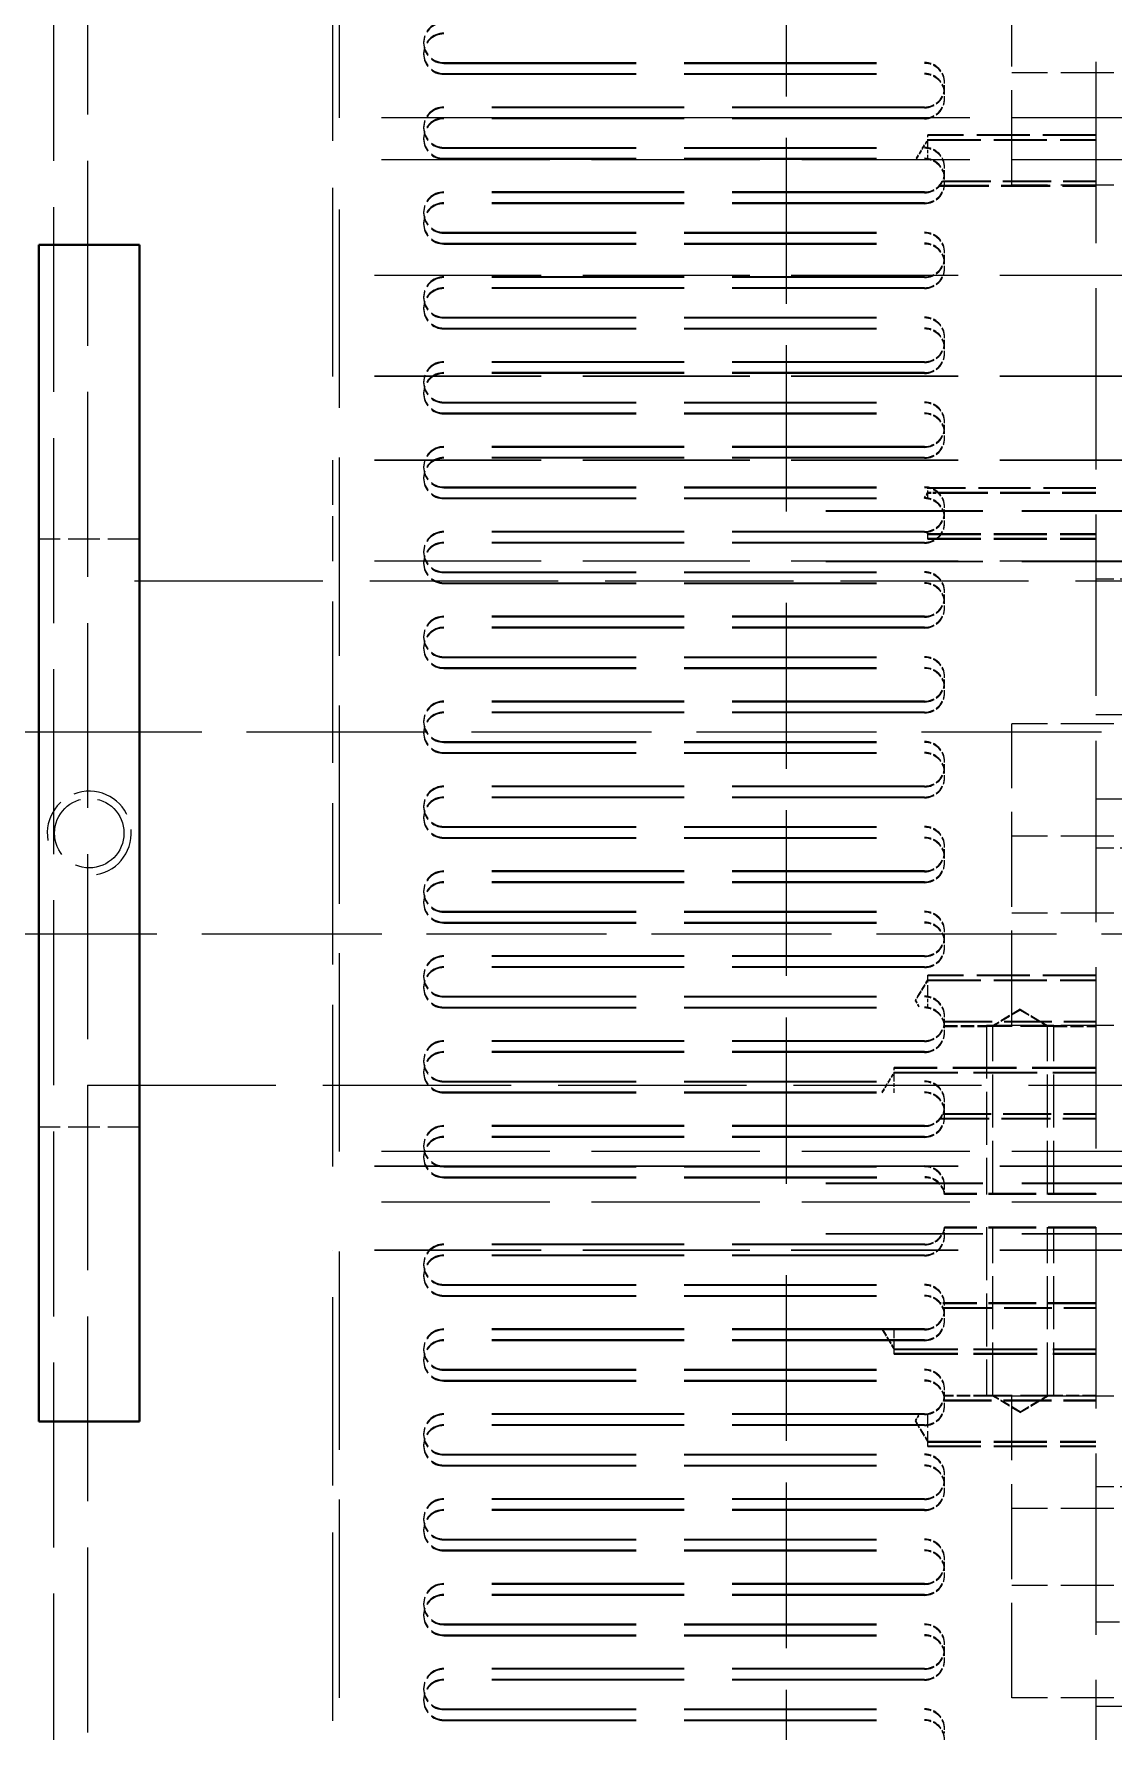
# Model space of a CAD drawing. Header units: millimetres. Extents: x 0 to 5945, y 0 to 4205.
# Drawn here: x 1808.1 to 1872.3, y 2542 to 2643 of the extents above; entities that cross this region are included whole.
import ezdxf

# ---------------------------------------------------------------- set-up
doc = ezdxf.new("R2010")
doc.units = ezdxf.units.MM
doc.header["$LTSCALE"] = 5
doc.linetypes.add('DASHED', pattern=[0.2067, 0.1654, -0.0413])
doc.layers.add('가려진 것(ISO)', color=2, linetype='DASHED', lineweight=18)
doc.layers.add('가시적인 것(ISO)', color=3, linetype='Continuous', lineweight=40)

msp = doc.modelspace()

# ---------------------------------------------------------------- linework, layer by layer
at = {"layer": '가려진 것(ISO)', "ltscale": 13.030156}
for p, q in [((1871.276, 2776.006), (1871.276, 2574.006)), ((1871.276, 2572.006), (1871.276, 2370.006))]:
    msp.add_line(p, q, dxfattribs=at)
at = {"layer": '가려진 것(ISO)', "ltscale": 14.271892}
for p, q in [((1826.276, 2638.007), (1826.276, 2697.007)), ((1826.276, 2576.507), (1826.276, 2635.507)), ((1826.276, 2514.507), (1826.276, 2573.507))]:
    msp.add_line(p, q, dxfattribs=at)
at = {"layer": '가려진 것(ISO)', "ltscale": 13.304306}
for p, q in [((1809.276, 2470.457), (1809.276, 2690.457)), ((1811.276, 2690.457), (1811.276, 2470.457))]:
    msp.add_line(p, q, dxfattribs=at)
at = {"layer": '가려진 것(ISO)', "ltscale": 13.546073}
for p, q in [((1825.876, 2622.645), (1825.876, 2664.645)), ((1825.876, 2528.645), (1825.876, 2570.645))]:
    msp.add_line(p, q, dxfattribs=at)
at = {"layer": '가려진 것(ISO)', "ltscale": 11.933301}
for p, q in [((1852.876, 2614.625), (1852.876, 2651.624)), ((1852.876, 2574.625), (1852.876, 2611.624)), ((1852.876, 2534.625), (1852.876, 2571.624))]:
    msp.add_line(p, q, dxfattribs=at)
at = {"layer": '가려진 것(ISO)', "ltscale": 6.837456}
msp.add_line((1866.276, 2634.007), (1866.276, 2651.956), dxfattribs=at)
at = {"layer": '가려진 것(ISO)', "ltscale": 13.836478}
for p, q in [((1832.476, 2641.306), (1861.076, 2641.306)), ((1832.476, 2641.257), (1861.076, 2641.257)), ((1832.476, 2640.656), (1861.076, 2640.656)), ((1832.476, 2640.607), (1861.076, 2640.607)), ((1861.076, 2638.656), (1832.476, 2638.656)), ((1861.076, 2638.607), (1832.476, 2638.607)), ((1861.076, 2638.006), (1832.476, 2638.006)), ((1861.076, 2637.957), (1832.476, 2637.957)), ((1832.476, 2636.256), (1861.076, 2636.256)), ((1832.476, 2636.207), (1861.076, 2636.207)), ((1832.476, 2635.606), (1861.076, 2635.606)), ((1832.476, 2635.557), (1861.076, 2635.557)), ((1861.076, 2633.606), (1832.476, 2633.606)), ((1861.076, 2633.557), (1832.476, 2633.557)), ((1861.076, 2632.956), (1832.476, 2632.956)), ((1861.076, 2632.907), (1832.476, 2632.907)), ((1832.476, 2631.206), (1861.076, 2631.206)), ((1832.476, 2631.157), (1861.076, 2631.157)), ((1832.476, 2630.556), (1861.076, 2630.556)), ((1832.476, 2630.507), (1861.076, 2630.507)), ((1861.076, 2628.556), (1832.476, 2628.556)), ((1861.076, 2628.507), (1832.476, 2628.507)), ((1861.076, 2627.906), (1832.476, 2627.906)), ((1861.076, 2627.857), (1832.476, 2627.857)), ((1832.476, 2626.156), (1861.076, 2626.156)), ((1832.476, 2626.107), (1861.076, 2626.107)), ((1832.476, 2625.506), (1861.076, 2625.506)), ((1832.476, 2625.457), (1861.076, 2625.457)), ((1861.076, 2623.506), (1832.476, 2623.506)), ((1861.076, 2623.457), (1832.476, 2623.457)), ((1861.076, 2622.856), (1832.476, 2622.856)), ((1861.076, 2622.807), (1832.476, 2622.807)), ((1832.476, 2621.106), (1861.076, 2621.106)), ((1832.476, 2621.057), (1861.076, 2621.057)), ((1832.476, 2620.456), (1861.076, 2620.456)), ((1832.476, 2620.407), (1861.076, 2620.407)), ((1861.076, 2618.456), (1832.476, 2618.456)), ((1861.076, 2618.407), (1832.476, 2618.407)), ((1861.076, 2617.806), (1832.476, 2617.806)), ((1861.076, 2617.757), (1832.476, 2617.757)), ((1832.476, 2616.056), (1861.076, 2616.056)), ((1832.476, 2616.007), (1861.076, 2616.007)), ((1832.476, 2615.406), (1861.076, 2615.406)), ((1832.476, 2615.357), (1861.076, 2615.357)), ((1861.076, 2613.406), (1832.476, 2613.406)), ((1861.076, 2613.357), (1832.476, 2613.357)), ((1861.076, 2612.756), (1832.476, 2612.756)), ((1861.076, 2612.707), (1832.476, 2612.707)), ((1832.476, 2611.006), (1861.076, 2611.006)), ((1832.476, 2610.957), (1861.076, 2610.957)), ((1832.476, 2610.356), (1861.076, 2610.356)), ((1832.476, 2610.307), (1861.076, 2610.307)), ((1861.076, 2608.356), (1832.476, 2608.356)), ((1861.076, 2608.307), (1832.476, 2608.307)), ((1861.076, 2607.706), (1832.476, 2607.706)), ((1861.076, 2607.657), (1832.476, 2607.657)), ((1832.476, 2605.956), (1861.076, 2605.956)), ((1832.476, 2605.907), (1861.076, 2605.907)), ((1832.476, 2605.306), (1861.076, 2605.306)), ((1832.476, 2605.257), (1861.076, 2605.257)), ((1861.076, 2603.306), (1832.476, 2603.306)), ((1861.076, 2603.257), (1832.476, 2603.257)), ((1861.076, 2602.656), (1832.476, 2602.656)), ((1861.076, 2602.607), (1832.476, 2602.607)), ((1832.476, 2600.906), (1861.076, 2600.906)), ((1832.476, 2600.857), (1861.076, 2600.857)), ((1832.476, 2600.256), (1861.076, 2600.256)), ((1832.476, 2600.207), (1861.076, 2600.207)), ((1861.076, 2598.256), (1832.476, 2598.256)), ((1861.076, 2598.207), (1832.476, 2598.207)), ((1861.076, 2597.606), (1832.476, 2597.606)), ((1861.076, 2597.557), (1832.476, 2597.557)), ((1832.476, 2595.856), (1861.076, 2595.856)), ((1832.476, 2595.807), (1861.076, 2595.807)), ((1832.476, 2595.206), (1861.076, 2595.206)), ((1832.476, 2595.157), (1861.076, 2595.157)), ((1861.076, 2593.206), (1832.476, 2593.206)), ((1861.076, 2593.157), (1832.476, 2593.157)), ((1861.076, 2592.556), (1832.476, 2592.556)), ((1861.076, 2592.507), (1832.476, 2592.507)), ((1832.476, 2590.806), (1861.076, 2590.806)), ((1832.476, 2590.757), (1861.076, 2590.757)), ((1832.476, 2590.156), (1861.076, 2590.156)), ((1832.476, 2590.107), (1861.076, 2590.107)), ((1861.076, 2588.156), (1832.476, 2588.156)), ((1861.076, 2588.107), (1832.476, 2588.107)), ((1861.076, 2587.506), (1832.476, 2587.506)), ((1861.076, 2587.457), (1832.476, 2587.457)), ((1832.476, 2585.756), (1861.076, 2585.756)), ((1832.476, 2585.707), (1861.076, 2585.707)), ((1832.476, 2585.106), (1861.076, 2585.106)), ((1832.476, 2585.057), (1861.076, 2585.057)), ((1861.076, 2583.106), (1832.476, 2583.106)), ((1861.076, 2583.057), (1832.476, 2583.057)), ((1861.076, 2582.456), (1832.476, 2582.456)), ((1861.076, 2582.407), (1832.476, 2582.407)), ((1832.476, 2580.706), (1861.076, 2580.706)), ((1832.476, 2580.657), (1861.076, 2580.657)), ((1832.476, 2580.056), (1861.076, 2580.056)), ((1832.476, 2580.007), (1861.076, 2580.007)), ((1861.076, 2578.056), (1832.476, 2578.056)), ((1861.076, 2578.007), (1832.476, 2578.007)), ((1861.076, 2577.406), (1832.476, 2577.406)), ((1861.076, 2577.357), (1832.476, 2577.357)), ((1832.476, 2575.656), (1861.076, 2575.656)), ((1832.476, 2575.607), (1861.076, 2575.607)), ((1861.076, 2570.356), (1832.476, 2570.356)), ((1861.076, 2570.307), (1832.476, 2570.307)), ((1832.476, 2568.606), (1861.076, 2568.606)), ((1832.476, 2568.557), (1861.076, 2568.557)), ((1832.476, 2567.956), (1861.076, 2567.956)), ((1832.476, 2567.907), (1861.076, 2567.907)), ((1861.076, 2565.956), (1832.476, 2565.956)), ((1861.076, 2565.907), (1832.476, 2565.907)), ((1861.076, 2565.306), (1832.476, 2565.306)), ((1861.076, 2565.257), (1832.476, 2565.257)), ((1832.476, 2563.556), (1861.076, 2563.556)), ((1832.476, 2563.507), (1861.076, 2563.507)), ((1832.476, 2562.906), (1861.076, 2562.906)), ((1832.476, 2562.857), (1861.076, 2562.857)), ((1861.076, 2560.906), (1832.476, 2560.906)), ((1861.076, 2560.857), (1832.476, 2560.857)), ((1861.076, 2560.256), (1832.476, 2560.256)), ((1861.076, 2560.207), (1832.476, 2560.207)), ((1832.476, 2558.506), (1861.076, 2558.506)), ((1832.476, 2558.457), (1861.076, 2558.457)), ((1832.476, 2557.856), (1861.076, 2557.856)), ((1832.476, 2557.807), (1861.076, 2557.807)), ((1861.076, 2555.856), (1832.476, 2555.856)), ((1861.076, 2555.807), (1832.476, 2555.807)), ((1861.076, 2555.206), (1832.476, 2555.206)), ((1861.076, 2555.157), (1832.476, 2555.157)), ((1832.476, 2553.456), (1861.076, 2553.456)), ((1832.476, 2553.407), (1861.076, 2553.407)), ((1832.476, 2552.806), (1861.076, 2552.806)), ((1832.476, 2552.757), (1861.076, 2552.757)), ((1861.076, 2550.806), (1832.476, 2550.806)), ((1861.076, 2550.757), (1832.476, 2550.757)), ((1861.076, 2550.156), (1832.476, 2550.156)), ((1861.076, 2550.107), (1832.476, 2550.107)), ((1832.476, 2548.406), (1861.076, 2548.406)), ((1832.476, 2548.357), (1861.076, 2548.357)), ((1832.476, 2547.756), (1861.076, 2547.756)), ((1832.476, 2547.707), (1861.076, 2547.707)), ((1861.076, 2545.756), (1832.476, 2545.756)), ((1861.076, 2545.707), (1832.476, 2545.707)), ((1861.076, 2545.106), (1832.476, 2545.106)), ((1861.076, 2545.057), (1832.476, 2545.057)), ((1832.476, 2543.356), (1861.076, 2543.356)), ((1832.476, 2543.307), (1861.076, 2543.307)), ((1832.476, 2542.706), (1861.076, 2542.706)), ((1832.476, 2542.657), (1861.076, 2542.657))]:
    msp.add_line(p, q, dxfattribs=at)
at = {"layer": '가려진 것(ISO)', "ltscale": 3.809293}
for p, q in [((1876.276, 2640.691), (1866.276, 2640.691)), ((1871.276, 2637.006), (1861.276, 2637.006)), ((1871.276, 2636.957), (1861.276, 2636.957)), ((1861.276, 2636.736), (1871.276, 2636.736)), ((1861.276, 2636.687), (1871.276, 2636.687)), ((1876.276, 2634.007), (1866.276, 2634.007)), ((1861.276, 2613.277), (1871.276, 2613.277)), ((1861.276, 2613.228), (1871.276, 2613.228)), ((1861.276, 2613.006), (1871.276, 2613.006)), ((1861.276, 2612.957), (1871.276, 2612.957)), ((1876.276, 2601.956), (1866.276, 2601.956)), ((1876.276, 2595.271), (1866.276, 2595.271)), ((1876.276, 2590.691), (1866.276, 2590.691)), ((1871.276, 2587.006), (1861.276, 2587.006)), ((1871.276, 2586.957), (1861.276, 2586.957)), ((1861.276, 2586.736), (1871.276, 2586.736)), ((1861.276, 2586.687), (1871.276, 2586.687)), ((1864.776, 2584.006), (1864.776, 2574.006)), ((1865.155, 2574.006), (1865.155, 2584.006)), ((1876.276, 2584.007), (1866.276, 2584.007)), ((1868.397, 2574.006), (1868.397, 2584.006)), ((1868.776, 2574.006), (1868.776, 2584.006)), ((1864.776, 2572.006), (1864.776, 2562.006)), ((1865.155, 2562.006), (1865.155, 2572.006)), ((1868.397, 2562.006), (1868.397, 2572.006)), ((1868.776, 2562.006), (1868.776, 2572.006)), ((1876.276, 2561.956), (1866.276, 2561.956)), ((1861.276, 2559.277), (1871.276, 2559.277)), ((1861.276, 2559.228), (1871.276, 2559.228)), ((1861.276, 2559.006), (1871.276, 2559.006)), ((1861.276, 2558.957), (1871.276, 2558.957)), ((1876.276, 2555.271), (1866.276, 2555.271)), ((1876.276, 2550.691), (1866.276, 2550.691)), ((1876.276, 2544.007), (1866.276, 2544.007))]:
    msp.add_line(p, q, dxfattribs=at)
at = {"layer": '가려진 것(ISO)', "ltscale": 0.095135}
for p, q in [((1862.276, 2639.856), (1862.276, 2640.106)), ((1862.276, 2639.206), (1862.276, 2639.456)), ((1862.276, 2634.806), (1862.276, 2635.056)), ((1862.276, 2634.156), (1862.276, 2634.406)), ((1862.276, 2629.756), (1862.276, 2630.006)), ((1862.276, 2629.106), (1862.276, 2629.356)), ((1862.276, 2624.706), (1862.276, 2624.956)), ((1862.276, 2624.056), (1862.276, 2624.306)), ((1862.276, 2619.656), (1862.276, 2619.906)), ((1862.276, 2619.006), (1862.276, 2619.256)), ((1862.276, 2614.606), (1862.276, 2614.856)), ((1862.276, 2613.956), (1862.276, 2614.206)), ((1862.276, 2609.556), (1862.276, 2609.806)), ((1862.276, 2608.906), (1862.276, 2609.156)), ((1862.276, 2604.506), (1862.276, 2604.756)), ((1862.276, 2603.856), (1862.276, 2604.106)), ((1862.276, 2599.456), (1862.276, 2599.706)), ((1862.276, 2598.806), (1862.276, 2599.056)), ((1862.276, 2594.406), (1862.276, 2594.656)), ((1862.276, 2593.756), (1862.276, 2594.006)), ((1862.276, 2589.356), (1862.276, 2589.606)), ((1862.276, 2588.706), (1862.276, 2588.956)), ((1862.276, 2584.306), (1862.276, 2584.556)), ((1862.276, 2583.656), (1862.276, 2583.906)), ((1862.276, 2579.256), (1862.276, 2579.506)), ((1862.276, 2578.606), (1862.276, 2578.856)), ((1862.276, 2567.156), (1862.276, 2567.406)), ((1862.276, 2566.506), (1862.276, 2566.756)), ((1862.276, 2562.106), (1862.276, 2562.356)), ((1862.276, 2561.456), (1862.276, 2561.706)), ((1862.276, 2557.056), (1862.276, 2557.306)), ((1862.276, 2556.406), (1862.276, 2556.656)), ((1862.276, 2552.006), (1862.276, 2552.256)), ((1862.276, 2551.356), (1862.276, 2551.606)), ((1862.276, 2546.956), (1862.276, 2547.206)), ((1862.276, 2546.306), (1862.276, 2546.556)), ((1862.276, 2541.906), (1862.276, 2542.156))]:
    msp.add_line(p, q, dxfattribs=at)
at = {"layer": '가려진 것(ISO)', "ltscale": 0.018678}
for p, q in [((1862.276, 2639.807), (1862.276, 2639.856)), ((1862.276, 2639.157), (1862.276, 2639.206)), ((1862.276, 2634.757), (1862.276, 2634.806)), ((1862.276, 2634.107), (1862.276, 2634.156)), ((1862.276, 2629.707), (1862.276, 2629.756)), ((1862.276, 2629.057), (1862.276, 2629.106)), ((1862.276, 2624.657), (1862.276, 2624.706)), ((1862.276, 2624.007), (1862.276, 2624.056)), ((1862.276, 2619.607), (1862.276, 2619.656)), ((1862.276, 2618.957), (1862.276, 2619.006)), ((1862.276, 2614.557), (1862.276, 2614.606)), ((1862.276, 2613.907), (1862.276, 2613.956)), ((1862.276, 2609.507), (1862.276, 2609.556)), ((1862.276, 2608.857), (1862.276, 2608.906)), ((1862.276, 2604.457), (1862.276, 2604.506)), ((1862.276, 2603.807), (1862.276, 2603.856)), ((1862.276, 2599.407), (1862.276, 2599.456)), ((1862.276, 2598.757), (1862.276, 2598.806)), ((1862.276, 2594.357), (1862.276, 2594.406)), ((1862.276, 2593.707), (1862.276, 2593.756)), ((1862.276, 2589.307), (1862.276, 2589.356)), ((1862.276, 2588.657), (1862.276, 2588.706)), ((1862.276, 2584.257), (1862.276, 2584.306)), ((1862.276, 2583.607), (1862.276, 2583.656)), ((1862.276, 2579.207), (1862.276, 2579.256)), ((1862.276, 2578.557), (1862.276, 2578.606)), ((1862.276, 2573.957), (1862.276, 2574.006)), ((1864.776, 2574.006), (1864.776, 2573.957)), ((1865.155, 2573.957), (1865.155, 2574.006)), ((1868.397, 2573.957), (1868.397, 2574.006)), ((1868.776, 2573.957), (1868.776, 2574.006)), ((1871.276, 2574.006), (1871.276, 2573.957)), ((1862.276, 2571.507), (1862.276, 2571.556)), ((1862.276, 2567.107), (1862.276, 2567.156)), ((1862.276, 2566.457), (1862.276, 2566.506)), ((1862.276, 2562.057), (1862.276, 2562.106)), ((1864.776, 2562.006), (1864.776, 2561.957)), ((1865.155, 2561.957), (1865.155, 2562.006)), ((1868.397, 2561.957), (1868.397, 2562.006)), ((1868.776, 2561.957), (1868.776, 2562.006)), ((1862.276, 2561.407), (1862.276, 2561.456)), ((1862.276, 2557.007), (1862.276, 2557.056)), ((1862.276, 2556.357), (1862.276, 2556.406)), ((1862.276, 2551.957), (1862.276, 2552.006)), ((1862.276, 2551.307), (1862.276, 2551.356)), ((1862.276, 2546.907), (1862.276, 2546.956)), ((1862.276, 2546.257), (1862.276, 2546.306))]:
    msp.add_line(p, q, dxfattribs=at)
at = {"layer": '가려진 것(ISO)', "ltscale": 12.094824}
for p, q in [((1876.276, 2638.007), (1826.276, 2638.007)), ((1876.276, 2635.507), (1826.276, 2635.507)), ((1876.276, 2576.507), (1826.276, 2576.507)), ((1876.276, 2573.507), (1826.276, 2573.507))]:
    msp.add_line(p, q, dxfattribs=at)
at = {"layer": '가려진 것(ISO)', "ltscale": 0.212998}
for p, q in [((1860.988, 2636.256), (1861.276, 2636.736)), ((1860.988, 2636.207), (1861.276, 2636.687))]:
    msp.add_line(p, q, dxfattribs=at)
at = {"layer": '가려진 것(ISO)', "ltscale": 0.605634}
msp.add_line((1861.276, 2636.24), (1861.276, 2637.006), dxfattribs=at)
at = {"layer": '가려진 것(ISO)', "ltscale": 0.288771}
for p, q in [((1860.598, 2635.606), (1860.988, 2636.256)), ((1860.598, 2635.557), (1860.988, 2636.207)), ((1858.568, 2580.056), (1858.958, 2580.706)), ((1858.568, 2580.007), (1858.958, 2580.657))]:
    msp.add_line(p, q, dxfattribs=at)
at = {"layer": '가려진 것(ISO)', "ltscale": 0.260017}
msp.add_line((1861.276, 2635.59), (1861.276, 2636.24), dxfattribs=at)
at = {"layer": '가려진 것(ISO)', "ltscale": 0.018728}
msp.add_line((1861.276, 2635.54), (1861.276, 2635.59), dxfattribs=at)
at = {"layer": '가려진 것(ISO)', "ltscale": 3.544759}
for p, q in [((1861.971, 2634.006), (1871.276, 2634.006)), ((1861.971, 2633.957), (1871.276, 2633.957))]:
    msp.add_line(p, q, dxfattribs=at)
at = {"layer": '가려진 것(ISO)', "ltscale": 3.475262}
for p, q in [((1862.153, 2634.277), (1871.276, 2634.277)), ((1862.153, 2634.228), (1871.276, 2634.228))]:
    msp.add_line(p, q, dxfattribs=at)
at = {"layer": '가려진 것(ISO)', "ltscale": 11.998065}
for p, q in [((1887.876, 2628.626), (1825.876, 2628.626)), ((1887.876, 2622.645), (1825.876, 2622.645)), ((1887.876, 2622.628), (1825.876, 2622.628)), ((1887.876, 2617.643), (1825.876, 2617.643)), ((1887.876, 2617.626), (1825.876, 2617.626)), ((1887.876, 2611.645), (1825.876, 2611.645)), ((1887.876, 2575.645), (1825.876, 2575.645)), ((1887.876, 2575.626), (1825.876, 2575.626)), ((1887.876, 2570.645), (1825.876, 2570.645)), ((1887.876, 2570.626), (1825.876, 2570.626))]:
    msp.add_line(p, q, dxfattribs=at)
at = {"layer": '가려진 것(ISO)', "ltscale": 13.546129}
msp.add_line((1825.876, 2622.628), (1825.876, 2622.645), dxfattribs=at)
at = {"layer": '가려진 것(ISO)', "ltscale": 3.232224}
msp.add_line((1825.876, 2611.645), (1825.876, 2617.643), dxfattribs=at)
at = {"layer": '가려진 것(ISO)', "ltscale": 0.146336}
for p, q in [((1861.078, 2615.406), (1861.276, 2615.736)), ((1861.078, 2615.357), (1861.276, 2615.687))]:
    msp.add_line(p, q, dxfattribs=at)
at = {"layer": '가려진 것(ISO)', "ltscale": 0.054292}
for p, q in [((1861.419, 2616.006), (1861.276, 2616.006)), ((1861.419, 2615.957), (1861.276, 2615.957))]:
    msp.add_line(p, q, dxfattribs=at)
at = {"layer": '가려진 것(ISO)', "ltscale": 0.537716}
msp.add_line((1861.276, 2615.39), (1861.276, 2616.006), dxfattribs=at)
at = {"layer": '가려진 것(ISO)', "ltscale": 0.234704}
for p, q in [((1861.276, 2615.736), (1861.893, 2615.736)), ((1861.276, 2615.687), (1861.893, 2615.687))]:
    msp.add_line(p, q, dxfattribs=at)
at = {"layer": '가려진 것(ISO)', "ltscale": 0.023494}
msp.add_line((1861.276, 2615.34), (1861.276, 2615.39), dxfattribs=at)
at = {"layer": '가려진 것(ISO)', "ltscale": 3.754902}
for p, q in [((1871.276, 2616.006), (1861.419, 2616.006)), ((1871.276, 2615.957), (1861.419, 2615.957))]:
    msp.add_line(p, q, dxfattribs=at)
at = {"layer": '가려진 것(ISO)', "ltscale": 3.574489}
for p, q in [((1861.893, 2615.736), (1871.276, 2615.736)), ((1861.893, 2615.687), (1871.276, 2615.687))]:
    msp.add_line(p, q, dxfattribs=at)
at = {"layer": '가려진 것(ISO)', "ltscale": 11.288502}
for p, q in [((1887.876, 2614.625), (1852.876, 2614.625)), ((1887.876, 2614.619), (1852.876, 2614.619)), ((1887.876, 2614.619), (1852.876, 2614.619)), ((1887.876, 2614.612), (1852.876, 2614.612)), ((1887.876, 2614.612), (1852.876, 2614.612)), ((1887.876, 2614.606), (1852.876, 2614.606)), ((1887.876, 2614.606), (1852.876, 2614.606)), ((1887.876, 2614.6), (1852.876, 2614.6)), ((1887.876, 2611.624), (1852.876, 2611.624)), ((1887.876, 2611.618), (1852.876, 2611.618)), ((1887.876, 2611.618), (1852.876, 2611.618)), ((1887.876, 2611.612), (1852.876, 2611.612)), ((1887.876, 2611.611), (1852.876, 2611.611)), ((1887.876, 2611.605), (1852.876, 2611.605)), ((1887.876, 2611.605), (1852.876, 2611.605)), ((1887.876, 2611.599), (1852.876, 2611.599)), ((1887.876, 2574.625), (1852.876, 2574.625)), ((1887.876, 2574.619), (1852.876, 2574.619)), ((1887.876, 2574.619), (1852.876, 2574.619)), ((1887.876, 2574.612), (1852.876, 2574.612)), ((1887.876, 2574.612), (1852.876, 2574.612)), ((1887.876, 2574.606), (1852.876, 2574.606)), ((1887.876, 2574.606), (1852.876, 2574.606)), ((1887.876, 2574.6), (1852.876, 2574.6)), ((1887.876, 2571.624), (1852.876, 2571.624)), ((1887.876, 2571.618), (1852.876, 2571.618)), ((1887.876, 2571.618), (1852.876, 2571.618)), ((1887.876, 2571.612), (1852.876, 2571.612)), ((1887.876, 2571.611), (1852.876, 2571.611)), ((1887.876, 2571.605), (1852.876, 2571.605)), ((1887.876, 2571.605), (1852.876, 2571.605)), ((1887.876, 2571.599), (1852.876, 2571.599))]:
    msp.add_line(p, q, dxfattribs=at)
at = {"layer": '가려진 것(ISO)', "ltscale": 7.618649}
for p, q in [((1852.876, 2614.619), (1852.876, 2614.625)), ((1852.876, 2614.612), (1852.876, 2614.619)), ((1852.876, 2614.606), (1852.876, 2614.612)), ((1852.876, 2614.6), (1852.876, 2614.606)), ((1852.876, 2574.619), (1852.876, 2574.625)), ((1852.876, 2574.612), (1852.876, 2574.619)), ((1852.876, 2574.606), (1852.876, 2574.612)), ((1852.876, 2574.6), (1852.876, 2574.606))]:
    msp.add_line(p, q, dxfattribs=at)
at = {"layer": '가려진 것(ISO)', "ltscale": 1.66449e-05}
for p, q in [((1852.876, 2614.619), (1852.876, 2614.619)), ((1852.876, 2614.612), (1852.876, 2614.612)), ((1852.876, 2614.606), (1852.876, 2614.606)), ((1852.876, 2574.619), (1852.876, 2574.619)), ((1852.876, 2574.612), (1852.876, 2574.612)), ((1852.876, 2574.606), (1852.876, 2574.606))]:
    msp.add_line(p, q, dxfattribs=at)
at = {"layer": '가려진 것(ISO)', "ltscale": 0.060065}
for p, q in [((1861.195, 2613.412), (1861.276, 2613.277)), ((1861.195, 2613.363), (1861.276, 2613.228))]:
    msp.add_line(p, q, dxfattribs=at)
at = {"layer": '가려진 것(ISO)', "ltscale": 0.436399}
msp.add_line((1861.276, 2613.006), (1861.276, 2613.423), dxfattribs=at)
at = {"layer": '가려진 것(ISO)', "ltscale": 2.285536}
for p, q in [((1814.376, 2612.957), (1808.376, 2612.957)), ((1814.376, 2577.957), (1808.376, 2577.957))]:
    msp.add_line(p, q, dxfattribs=at)
at = {"layer": '가려진 것(ISO)', "ltscale": 0.146796}
for p, q in [((1861.276, 2612.957), (1861.276, 2613.006)), ((1859.276, 2564.457), (1859.276, 2564.506)), ((1861.276, 2558.957), (1861.276, 2559.006))]:
    msp.add_line(p, q, dxfattribs=at)
at = {"layer": '가려진 것(ISO)', "ltscale": 11.610933}
msp.add_line((1825.876, 2575.645), (1825.876, 2611.645), dxfattribs=at)
at = {"layer": '가려진 것(ISO)', "ltscale": 13.546203}
for p, q in [((1909.276, 2610.457), (1811.276, 2610.457)), ((1811.276, 2580.457), (1909.276, 2580.457))]:
    msp.add_line(p, q, dxfattribs=at)
at = {"layer": '가려진 것(ISO)', "ltscale": 1.904597}
for p, q in [((1876.276, 2610.564), (1871.276, 2610.564)), ((1876.276, 2610.564), (1871.276, 2610.564)), ((1876.276, 2610.564), (1871.276, 2610.564)), ((1876.276, 2594.565), (1871.276, 2594.565)), ((1876.276, 2594.565), (1871.276, 2594.565)), ((1876.276, 2594.564), (1871.276, 2594.564)), ((1876.276, 2556.564), (1871.276, 2556.564)), ((1876.276, 2556.564), (1871.276, 2556.564)), ((1876.276, 2556.564), (1871.276, 2556.564))]:
    msp.add_line(p, q, dxfattribs=at)
at = {"layer": '가려진 것(ISO)', "ltscale": 2.5141}
for p, q in [((1871.276, 2602.507), (1877.876, 2602.507)), ((1871.276, 2597.507), (1877.876, 2597.507)), ((1871.276, 2597.507), (1877.876, 2597.507)), ((1877.876, 2548.507), (1871.276, 2548.507)), ((1871.276, 2543.507), (1877.876, 2543.507)), ((1871.276, 2543.507), (1877.876, 2543.507))]:
    msp.add_line(p, q, dxfattribs=at)
at = {"layer": '가려진 것(ISO)', "ltscale": 12.950765}
for p, q in [((2072.376, 2601.457), (1550.376, 2601.457)), ((1550.376, 2589.457), (2072.376, 2589.457))]:
    msp.add_line(p, q, dxfattribs=at)
at = {"layer": '가려진 것(ISO)', "ltscale": 6.837494}
for p, q in [((1866.276, 2584.007), (1866.276, 2601.956)), ((1866.276, 2544.007), (1866.276, 2561.956))]:
    msp.add_line(p, q, dxfattribs=at)
at = {"layer": '가려진 것(ISO)', "ltscale": 0.808264}
msp.add_line((1861.276, 2585.74), (1861.276, 2587.006), dxfattribs=at)
at = {"layer": '가려진 것(ISO)', "ltscale": 0.435206}
for p, q in [((1860.688, 2585.756), (1861.276, 2586.736)), ((1860.688, 2585.707), (1861.276, 2586.687))]:
    msp.add_line(p, q, dxfattribs=at)
at = {"layer": '가려진 것(ISO)', "ltscale": 0.111004}
for p, q in [((1860.538, 2585.506), (1860.688, 2585.756)), ((1860.538, 2585.457), (1860.688, 2585.707))]:
    msp.add_line(p, q, dxfattribs=at)
at = {"layer": '가려진 것(ISO)', "ltscale": 0.177667}
for p, q in [((1860.538, 2585.506), (1860.778, 2585.106)), ((1860.538, 2585.457), (1860.778, 2585.057)), ((1860.538, 2560.506), (1860.778, 2560.906)), ((1860.538, 2560.457), (1860.778, 2560.857))]:
    msp.add_line(p, q, dxfattribs=at)
at = {"layer": '가려진 것(ISO)', "ltscale": 0.24999}
msp.add_line((1861.276, 2585.09), (1861.276, 2585.74), dxfattribs=at)
at = {"layer": '가려진 것(ISO)', "ltscale": 0.019356}
msp.add_line((1861.276, 2585.04), (1861.276, 2585.09), dxfattribs=at)
at = {"layer": '가려진 것(ISO)', "ltscale": 0.720299}
for p, q in [((1866.776, 2584.98), (1865.155, 2584.006)), ((1866.776, 2584.98), (1868.397, 2584.006)), ((1866.776, 2584.931), (1865.155, 2583.957)), ((1866.776, 2584.931), (1868.397, 2583.957)), ((1866.776, 2561.032), (1865.155, 2562.006)), ((1866.776, 2560.983), (1865.155, 2561.957)), ((1866.776, 2561.032), (1868.397, 2562.006)), ((1866.776, 2560.983), (1868.397, 2561.957))]:
    msp.add_line(p, q, dxfattribs=at)
at = {"layer": '가려진 것(ISO)', "ltscale": 0.022096}
for p, q in [((1862.218, 2584.277), (1862.276, 2584.277)), ((1862.218, 2584.228), (1862.276, 2584.228))]:
    msp.add_line(p, q, dxfattribs=at)
at = {"layer": '가려진 것(ISO)', "ltscale": 0.966764}
for p, q in [((1862.238, 2584.006), (1864.776, 2584.006)), ((1862.238, 2583.957), (1864.776, 2583.957))]:
    msp.add_line(p, q, dxfattribs=at)
at = {"layer": '가려진 것(ISO)', "ltscale": 3.428492}
for p, q in [((1862.276, 2584.277), (1871.276, 2584.277)), ((1862.276, 2584.228), (1871.276, 2584.228))]:
    msp.add_line(p, q, dxfattribs=at)
at = {"layer": '가려진 것(ISO)', "ltscale": 2.393412}
for p, q in [((1868.776, 2584.006), (1864.776, 2584.006)), ((1868.776, 2583.957), (1864.776, 2583.957)), ((1868.776, 2562.006), (1864.776, 2562.006)), ((1868.776, 2561.957), (1864.776, 2561.957))]:
    msp.add_line(p, q, dxfattribs=at)
at = {"layer": '가려진 것(ISO)', "ltscale": 0.952248}
for p, q in [((1868.776, 2584.006), (1871.276, 2584.006)), ((1868.776, 2583.957), (1871.276, 2583.957)), ((1871.276, 2562.006), (1868.776, 2562.006)), ((1871.276, 2561.957), (1868.776, 2561.957))]:
    msp.add_line(p, q, dxfattribs=at)
at = {"layer": '가려진 것(ISO)', "ltscale": 0.235219}
for p, q in [((1858.958, 2580.706), (1859.276, 2581.236)), ((1858.958, 2580.657), (1859.276, 2581.187))]:
    msp.add_line(p, q, dxfattribs=at)
at = {"layer": '가려진 것(ISO)', "ltscale": 4.571172}
for p, q in [((1871.276, 2581.506), (1859.276, 2581.506)), ((1871.276, 2581.457), (1859.276, 2581.457)), ((1859.276, 2581.236), (1871.276, 2581.236)), ((1859.276, 2581.187), (1871.276, 2581.187)), ((1859.276, 2564.777), (1871.276, 2564.777)), ((1859.276, 2564.728), (1871.276, 2564.728)), ((1859.276, 2564.506), (1871.276, 2564.506)), ((1859.276, 2564.457), (1871.276, 2564.457))]:
    msp.add_line(p, q, dxfattribs=at)
at = {"layer": '가려진 것(ISO)', "ltscale": 0.620038}
msp.add_line((1859.276, 2580.706), (1859.276, 2581.506), dxfattribs=at)
at = {"layer": '가려진 것(ISO)', "ltscale": 0.258279}
msp.add_line((1859.276, 2580.056), (1859.276, 2580.706), dxfattribs=at)
at = {"layer": '가려진 것(ISO)', "ltscale": 0.018702}
msp.add_line((1859.276, 2580.007), (1859.276, 2580.056), dxfattribs=at)
at = {"layer": '가려진 것(ISO)', "ltscale": 3.528636}
for p, q in [((1862.013, 2578.506), (1871.276, 2578.506)), ((1862.013, 2578.457), (1871.276, 2578.457))]:
    msp.add_line(p, q, dxfattribs=at)
at = {"layer": '가려진 것(ISO)', "ltscale": 3.466434}
for p, q in [((1862.176, 2578.777), (1871.276, 2578.777)), ((1862.176, 2578.728), (1871.276, 2578.728))]:
    msp.add_line(p, q, dxfattribs=at)
at = {"layer": '가려진 것(ISO)', "ltscale": 11.997988}
msp.add_line((1825.876, 2575.626), (1825.876, 2575.645), dxfattribs=at)
at = {"layer": '가려진 것(ISO)', "ltscale": 13.844598}
for p, q in [((1832.476, 2575.006), (1861.093, 2575.006)), ((1832.476, 2574.957), (1861.093, 2574.957)), ((1861.093, 2571.006), (1832.476, 2571.006)), ((1861.093, 2570.957), (1832.476, 2570.957))]:
    msp.add_line(p, q, dxfattribs=at)
at = {"layer": '가려진 것(ISO)', "ltscale": 0.171323}
for p, q in [((1862.276, 2574.006), (1862.276, 2574.456)), ((1862.276, 2571.556), (1862.276, 2572.006))]:
    msp.add_line(p, q, dxfattribs=at)
at = {"layer": '가려진 것(ISO)', "ltscale": 3.428354}
for p, q in [((1871.276, 2574.006), (1862.276, 2574.006)), ((1871.276, 2573.957), (1862.276, 2573.957)), ((1871.276, 2572.006), (1862.276, 2572.006)), ((1871.276, 2571.957), (1862.276, 2571.957)), ((1862.276, 2567.236), (1871.276, 2567.236)), ((1862.276, 2567.187), (1871.276, 2567.187))]:
    msp.add_line(p, q, dxfattribs=at)
at = {"layer": '가려진 것(ISO)', "ltscale": 0.098592}
for p, q in [((1862.272, 2567.506), (1862.013, 2567.506)), ((1862.272, 2567.457), (1862.013, 2567.457))]:
    msp.add_line(p, q, dxfattribs=at)
at = {"layer": '가려진 것(ISO)', "ltscale": 0.03798}
for p, q in [((1862.176, 2567.236), (1862.276, 2567.236)), ((1862.176, 2567.187), (1862.276, 2567.187))]:
    msp.add_line(p, q, dxfattribs=at)
at = {"layer": '가려진 것(ISO)', "ltscale": 3.429944}
for p, q in [((1871.276, 2567.506), (1862.272, 2567.506)), ((1871.276, 2567.457), (1862.272, 2567.457))]:
    msp.add_line(p, q, dxfattribs=at)
at = {"layer": '가려진 것(ISO)', "ltscale": 0.524089}
for p, q in [((1858.568, 2565.956), (1859.276, 2564.777)), ((1858.568, 2565.907), (1859.276, 2564.728))]:
    msp.add_line(p, q, dxfattribs=at)
at = {"layer": '가려진 것(ISO)', "ltscale": 0.878417}
msp.add_line((1859.276, 2564.506), (1859.276, 2565.956), dxfattribs=at)
at = {"layer": '가려진 것(ISO)', "ltscale": 3.450688}
for p, q in [((1862.218, 2561.736), (1871.276, 2561.736)), ((1862.218, 2561.687), (1871.276, 2561.687))]:
    msp.add_line(p, q, dxfattribs=at)
at = {"layer": '가려진 것(ISO)', "ltscale": 0.012826}
for p, q in [((1862.272, 2562.006), (1862.238, 2562.006)), ((1862.272, 2561.957), (1862.238, 2561.957))]:
    msp.add_line(p, q, dxfattribs=at)
at = {"layer": '가려진 것(ISO)', "ltscale": 0.953838}
for p, q in [((1864.776, 2562.006), (1862.272, 2562.006)), ((1864.776, 2561.957), (1862.272, 2561.957))]:
    msp.add_line(p, q, dxfattribs=at)
at = {"layer": '가려진 것(ISO)', "ltscale": 1.058354}
msp.add_line((1861.276, 2559.006), (1861.276, 2560.923), dxfattribs=at)
at = {"layer": '가려진 것(ISO)', "ltscale": 0.54631}
for p, q in [((1860.538, 2560.506), (1861.276, 2559.277)), ((1860.538, 2560.457), (1861.276, 2559.228))]:
    msp.add_line(p, q, dxfattribs=at)
at = {"layer": '가려진 것(ISO)', "ltscale": 4.94729}
msp.add_circle((1811.376, 2595.457), 2.067, dxfattribs=at)
at = {"layer": '가려진 것(ISO)', "ltscale": 1.436007}
for centre in [(1832.476, 2642.506), (1832.476, 2642.457), (1832.476, 2641.856), (1832.476, 2641.807), (1832.476, 2637.456), (1832.476, 2637.407), (1832.476, 2636.806), (1832.476, 2636.757), (1832.476, 2632.406), (1832.476, 2632.357), (1832.476, 2631.756), (1832.476, 2631.707), (1832.476, 2627.356), (1832.476, 2627.307), (1832.476, 2626.706), (1832.476, 2626.657), (1832.476, 2622.306), (1832.476, 2622.257), (1832.476, 2621.656), (1832.476, 2621.607), (1832.476, 2617.256), (1832.476, 2617.207), (1832.476, 2616.606), (1832.476, 2616.557), (1832.476, 2612.206), (1832.476, 2612.157), (1832.476, 2611.556), (1832.476, 2611.507), (1832.476, 2607.156), (1832.476, 2607.107), (1832.476, 2606.506), (1832.476, 2606.457), (1832.476, 2602.106), (1832.476, 2602.057), (1832.476, 2601.456), (1832.476, 2601.407), (1832.476, 2597.056), (1832.476, 2597.007), (1832.476, 2596.406), (1832.476, 2596.357), (1832.476, 2592.006), (1832.476, 2591.957), (1832.476, 2591.356), (1832.476, 2591.307), (1832.476, 2586.956), (1832.476, 2586.907), (1832.476, 2586.306), (1832.476, 2586.257), (1832.476, 2581.906), (1832.476, 2581.857), (1832.476, 2581.256), (1832.476, 2581.207), (1832.476, 2576.856), (1832.476, 2576.807), (1832.476, 2576.206), (1832.476, 2576.157), (1832.476, 2569.806), (1832.476, 2569.757), (1832.476, 2569.156), (1832.476, 2569.107), (1832.476, 2564.756), (1832.476, 2564.707), (1832.476, 2564.106), (1832.476, 2564.057), (1832.476, 2559.706), (1832.476, 2559.657), (1832.476, 2559.056), (1832.476, 2559.007), (1832.476, 2554.656), (1832.476, 2554.607), (1832.476, 2554.006), (1832.476, 2553.957), (1832.476, 2549.606), (1832.476, 2549.557), (1832.476, 2548.956), (1832.476, 2548.907), (1832.476, 2544.556), (1832.476, 2544.507), (1832.476, 2543.906), (1832.476, 2543.857)]:
    msp.add_arc(centre, 1.2, 90, 270, dxfattribs=at)
at = {"layer": '가려진 것(ISO)', "ltscale": 0.717954}
for centre, start, end in [((1861.076, 2640.106), 0, 90), ((1861.076, 2640.057), 0, 90), ((1861.076, 2639.456), 0, 90), ((1861.076, 2639.407), 0, 90), ((1861.076, 2639.856), 270, 0), ((1861.076, 2639.807), 270, 0), ((1861.076, 2639.206), 270, 0), ((1861.076, 2639.157), 270, 0), ((1861.076, 2635.056), 0, 90), ((1861.076, 2635.007), 0, 90), ((1861.076, 2634.406), 0, 90), ((1861.076, 2634.357), 0, 90), ((1861.076, 2634.806), 270, 0), ((1861.076, 2634.757), 270, 0), ((1861.076, 2634.156), 270, 0), ((1861.076, 2634.107), 270, 0), ((1861.076, 2630.006), 0, 90), ((1861.076, 2629.957), 0, 90), ((1861.076, 2629.356), 0, 90), ((1861.076, 2629.307), 0, 90), ((1861.076, 2629.756), 270, 0), ((1861.076, 2629.707), 270, 0), ((1861.076, 2629.106), 270, 0), ((1861.076, 2629.057), 270, 0), ((1861.076, 2624.956), 0, 90), ((1861.076, 2624.907), 0, 90), ((1861.076, 2624.306), 0, 90), ((1861.076, 2624.257), 0, 90), ((1861.076, 2624.706), 270, 0), ((1861.076, 2624.657), 270, 0), ((1861.076, 2624.056), 270, 0), ((1861.076, 2624.007), 270, 0), ((1861.076, 2619.906), 0, 90), ((1861.076, 2619.857), 0, 90), ((1861.076, 2619.256), 0, 90), ((1861.076, 2619.207), 0, 90), ((1861.076, 2619.656), 270, 0), ((1861.076, 2619.607), 270, 0), ((1861.076, 2619.006), 270, 0), ((1861.076, 2618.957), 270, 0), ((1861.076, 2614.856), 0, 90), ((1861.076, 2614.807), 0, 90), ((1861.076, 2614.206), 0, 90), ((1861.076, 2614.157), 0, 90), ((1861.076, 2614.606), 270, 0), ((1861.076, 2614.557), 270, 0), ((1861.076, 2613.956), 270, 0), ((1861.076, 2613.907), 270, 0), ((1861.076, 2609.806), 0, 90), ((1861.076, 2609.757), 0, 90), ((1861.076, 2609.156), 0, 90), ((1861.076, 2609.107), 0, 90), ((1861.076, 2609.556), 270, 0), ((1861.076, 2609.507), 270, 0), ((1861.076, 2608.906), 270, 0), ((1861.076, 2608.857), 270, 0), ((1861.076, 2604.756), 0, 90), ((1861.076, 2604.707), 0, 90), ((1861.076, 2604.106), 0, 90), ((1861.076, 2604.057), 0, 90), ((1861.076, 2604.506), 270, 0), ((1861.076, 2604.457), 270, 0), ((1861.076, 2603.856), 270, 0), ((1861.076, 2603.807), 270, 0), ((1861.076, 2599.706), 0, 90), ((1861.076, 2599.657), 0, 90), ((1861.076, 2599.056), 0, 90), ((1861.076, 2599.007), 0, 90), ((1861.076, 2599.456), 270, 0), ((1861.076, 2599.407), 270, 0), ((1861.076, 2598.806), 270, 0), ((1861.076, 2598.757), 270, 0), ((1861.076, 2594.656), 0, 90), ((1861.076, 2594.607), 0, 90), ((1861.076, 2594.006), 0, 90), ((1861.076, 2593.957), 0, 90), ((1861.076, 2594.406), 270, 0), ((1861.076, 2594.357), 270, 0), ((1861.076, 2593.756), 270, 0), ((1861.076, 2593.707), 270, 0), ((1861.076, 2589.606), 0, 90), ((1861.076, 2589.557), 0, 90), ((1861.076, 2588.956), 0, 90), ((1861.076, 2588.907), 0, 90), ((1861.076, 2589.356), 270, 0), ((1861.076, 2589.307), 270, 0), ((1861.076, 2588.706), 270, 0), ((1861.076, 2588.657), 270, 0), ((1861.076, 2584.556), 0, 90), ((1861.076, 2584.507), 0, 90), ((1861.076, 2583.906), 0, 90), ((1861.076, 2583.857), 0, 90), ((1861.076, 2584.306), 270, 0), ((1861.076, 2584.257), 270, 0), ((1861.076, 2583.656), 270, 0), ((1861.076, 2583.607), 270, 0), ((1861.076, 2579.506), 0, 90), ((1861.076, 2579.457), 0, 90), ((1861.076, 2578.856), 0, 90), ((1861.076, 2578.807), 0, 90), ((1861.076, 2579.256), 270, 0), ((1861.076, 2579.207), 270, 0), ((1861.076, 2578.606), 270, 0), ((1861.076, 2578.557), 270, 0), ((1861.076, 2574.456), 0, 90), ((1861.076, 2574.407), 0, 90), ((1861.076, 2571.556), 270, 0), ((1861.076, 2571.507), 270, 0), ((1861.076, 2567.406), 0, 90), ((1861.076, 2567.357), 0, 90), ((1861.076, 2566.756), 0, 90), ((1861.076, 2566.707), 0, 90), ((1861.076, 2567.156), 270, 0), ((1861.076, 2567.107), 270, 0), ((1861.076, 2566.506), 270, 0), ((1861.076, 2566.457), 270, 0), ((1861.076, 2562.356), 0, 90), ((1861.076, 2562.307), 0, 90), ((1861.076, 2561.706), 0, 90), ((1861.076, 2561.657), 0, 90), ((1861.076, 2562.106), 270, 0), ((1861.076, 2562.057), 270, 0), ((1861.076, 2561.456), 270, 0), ((1861.076, 2561.407), 270, 0), ((1861.076, 2557.306), 0, 90), ((1861.076, 2557.257), 0, 90), ((1861.076, 2556.656), 0, 90), ((1861.076, 2556.607), 0, 90), ((1861.076, 2557.056), 270, 0), ((1861.076, 2557.007), 270, 0), ((1861.076, 2556.406), 270, 0), ((1861.076, 2556.357), 270, 0), ((1861.076, 2552.256), 0, 90), ((1861.076, 2552.207), 0, 90), ((1861.076, 2551.606), 0, 90), ((1861.076, 2551.557), 0, 90), ((1861.076, 2552.006), 270, 0), ((1861.076, 2551.957), 270, 0), ((1861.076, 2551.356), 270, 0), ((1861.076, 2551.307), 270, 0), ((1861.076, 2547.206), 0, 90), ((1861.076, 2547.157), 0, 90), ((1861.076, 2546.556), 0, 90), ((1861.076, 2546.507), 0, 90), ((1861.076, 2546.956), 270, 0), ((1861.076, 2546.907), 270, 0), ((1861.076, 2546.306), 270, 0), ((1861.076, 2546.257), 270, 0), ((1861.076, 2542.156), 0, 90), ((1861.076, 2542.107), 0, 90), ((1861.076, 2541.506), 0, 90), ((1861.076, 2541.457), 0, 90)]:
    msp.add_arc(centre, 1.2, start, end, dxfattribs=at)
at = {"layer": '가려진 것(ISO)', "ltscale": 4.487736}
msp.add_arc((1811.376, 2595.457), 2.5, 280, 190, dxfattribs=at)
at = {"layer": '가려진 것(ISO)', "ltscale": 0.641409}
for centre, start, end in [((1861.093, 2573.806), 9.59407, 90), ((1861.093, 2573.757), 9.59407, 90), ((1861.093, 2572.206), 270, 350.40593), ((1861.093, 2572.157), 270, 350.40593)]:
    msp.add_arc(centre, 1.2, start, end, dxfattribs=at)
at = {"layer": '가시적인 것(ISO)'}
for p, q in [((1808.376, 2610.457), (1808.376, 2630.457)), ((1814.376, 2630.457), (1808.376, 2630.457)), ((1814.376, 2630.457), (1814.376, 2610.457)), ((1808.376, 2580.457), (1808.376, 2610.457)), ((1814.376, 2610.457), (1814.376, 2580.457)), ((1808.376, 2560.457), (1808.376, 2580.457)), ((1814.376, 2580.457), (1814.376, 2560.457)), ((1808.376, 2560.457), (1814.376, 2560.457))]:
    msp.add_line(p, q, dxfattribs=at)

doc.saveas('drawing.dxf')
